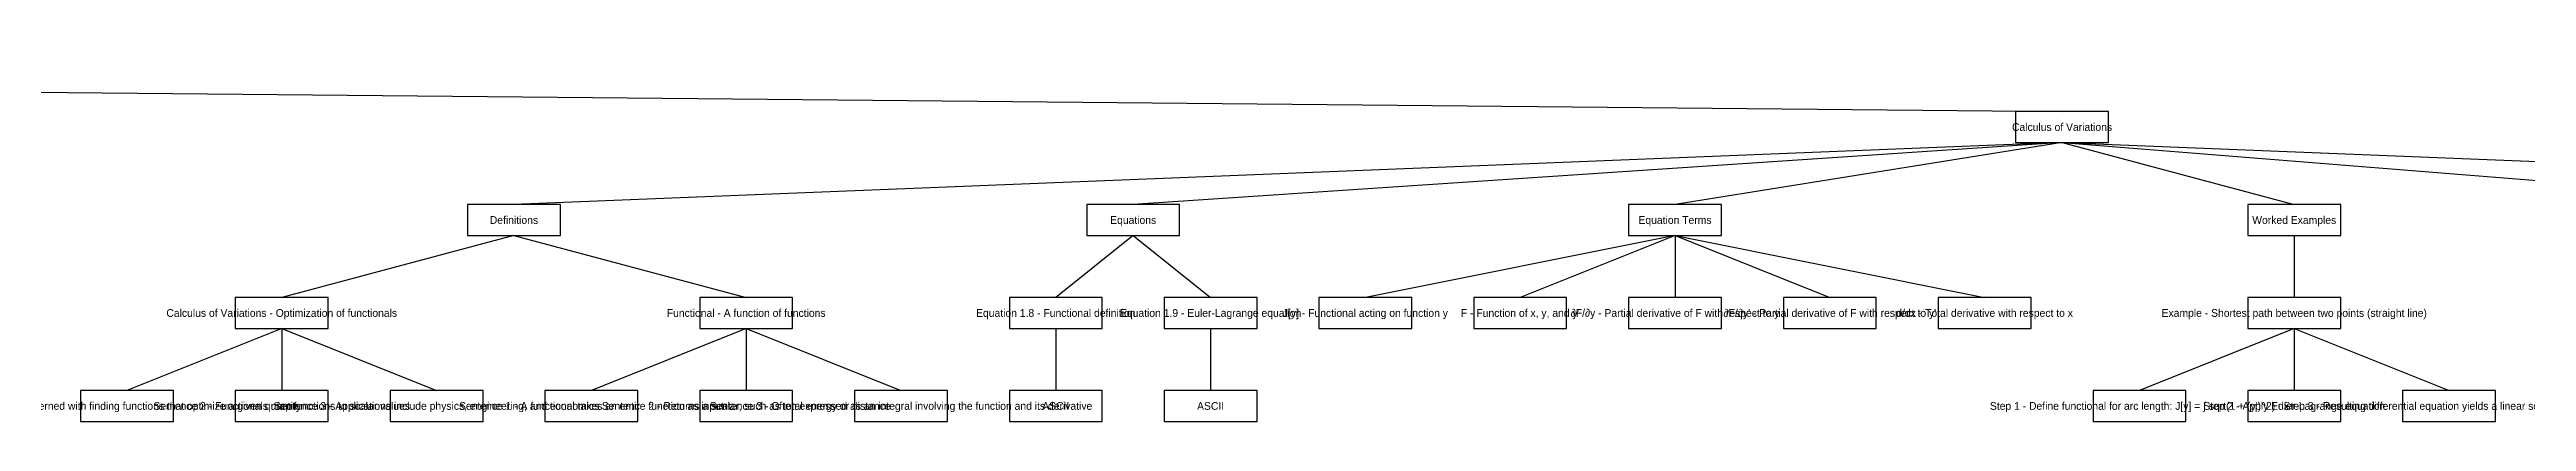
# Model space of a CAD drawing. Header units: metres. Extents: x -45 to 5116, y -125 to 5.
# Drawn here: x 3825 to 4625, y -125 to -5 of the extents above; entities that cross this region are included whole.
import ezdxf
from ezdxf.enums import TextEntityAlignment as Align

# ---------------------------------------------------------------- set-up
doc = ezdxf.new("R2010")
doc.units = ezdxf.units.M

msp = doc.modelspace()

# ---------------------------------------------------------------- linework, layer by layer
at = {"color": 3}
for p, q in [((2362, -5), (4475, -25)), ((4475, -35), (3975, -55)), ((4475, -35), (4175, -55)), ((4475, -35), (4350, -55)), ((4475, -35), (4550, -55)), ((4475, -35), (4725, -55)), ((4475, -35), (4975, -55)), ((3975, -65), (3900, -85)), ((3975, -65), (4050, -85)), ((4175, -65), (4150, -85)), ((4175, -65), (4200, -85)), ((4350, -65), (4250, -85)), ((4350, -65), (4300, -85)), ((4350, -65), (4350, -85)), ((4350, -65), (4400, -85)), ((4350, -65), (4450, -85)), ((4550, -65), (4550, -85)), ((3900, -95), (3850, -115)), ((3900, -95), (3900, -115)), ((3900, -95), (3950, -115)), ((4050, -95), (4000, -115)), ((4050, -95), (4050, -115)), ((4050, -95), (4100, -115)), ((4150, -95), (4150, -115)), ((4200, -95), (4200, -115)), ((4550, -95), (4500, -115)), ((4550, -95), (4550, -115)), ((4550, -95), (4600, -115))]:
    msp.add_line(p, q, dxfattribs=at)
at = {"color": 7}
for points in [[(4460, -35), (4490, -35), (4490, -25), (4460, -25)], [(3960, -65), (3990, -65), (3990, -55), (3960, -55)], [(4160, -65), (4190, -65), (4190, -55), (4160, -55)], [(4335, -65), (4365, -65), (4365, -55), (4335, -55)], [(4535, -65), (4565, -65), (4565, -55), (4535, -55)], [(3885, -95), (3915, -95), (3915, -85), (3885, -85)], [(4035, -95), (4065, -95), (4065, -85), (4035, -85)], [(4135, -95), (4165, -95), (4165, -85), (4135, -85)], [(4185, -95), (4215, -95), (4215, -85), (4185, -85)], [(4235, -95), (4265, -95), (4265, -85), (4235, -85)], [(4285, -95), (4315, -95), (4315, -85), (4285, -85)], [(4335, -95), (4365, -95), (4365, -85), (4335, -85)], [(4385, -95), (4415, -95), (4415, -85), (4385, -85)], [(4435, -95), (4465, -95), (4465, -85), (4435, -85)], [(4535, -95), (4565, -95), (4565, -85), (4535, -85)], [(3835, -125), (3865, -125), (3865, -115), (3835, -115)], [(3885, -125), (3915, -125), (3915, -115), (3885, -115)], [(3935, -125), (3965, -125), (3965, -115), (3935, -115)], [(3985, -125), (4015, -125), (4015, -115), (3985, -115)], [(4035, -125), (4065, -125), (4065, -115), (4035, -115)], [(4085, -125), (4115, -125), (4115, -115), (4085, -115)], [(4135, -125), (4165, -125), (4165, -115), (4135, -115)], [(4185, -125), (4215, -125), (4215, -115), (4185, -115)], [(4485, -125), (4515, -125), (4515, -115), (4485, -115)], [(4535, -125), (4565, -125), (4565, -115), (4535, -115)], [(4585, -125), (4615, -125), (4615, -115), (4585, -115)]]:
    msp.add_lwpolyline(points, close=True, dxfattribs=at)

# ---------------------------------------------------------------- texts
at = {"color": 5}
for s, p in [('Calculus of Variations', (4475, -30)), ('Definitions', (3975, -60)), ('Equations', (4175, -60)), ('Equation Terms', (4350, -60)), ('Worked Examples', (4550, -60)), ('Calculus of Variations - Optimization of functionals', (3900, -90)), ('Functional - A function of functions', (4050, -90)), ('Equation 1.8 - Functional definition', (4150, -90)), ('Equation 1.9 - Euler-Lagrange equation', (4200, -90)), ('J[y] - Functional acting on function y', (4250, -90)), ("F - Function of x, y, and y'", (4300, -90)), ('∂F/∂y - Partial derivative of F with respect to y', (4350, -90)), ("∂F/∂y' - Partial derivative of F with respect to y'", (4400, -90)), ('d/dx - Total derivative with respect to x', (4450, -90)), ('Example - Shortest path between two points (straight line)', (4550, -90)), ('Sentence 1 - Concerned with finding functions that optimize a given quantity', (3850, -120)), ('Sentence 2 - Functionals map functions to scalar values', (3900, -120)), ('Sentence 3 - Applications include physics, engineering, and economics', (3950, -120)), ('Sentence 1 - A functional takes an entire function as input', (4000, -120)), ('Sentence 2 - Returns a scalar, such as total energy or distance', (4050, -120)), ('Sentence 3 - Often expressed as an integral involving the function and its derivative', (4100, -120)), ('ASCII', (4150, -120)), ('ASCII', (4200, -120)), ("Step 1 - Define functional for arc length: J[y] = ∫ sqrt(1 + (y')^2) dx", (4500, -120)), ('Step 2 - Apply Euler-Lagrange equation', (4550, -120)), ('Step 3 - Resulting differential equation yields a linear solution y = mx + c', (4600, -120))]:
    msp.add_text(s, height=2.5, dxfattribs=at).set_placement(p, align=Align.MIDDLE_CENTER)

doc.saveas('drawing.dxf')
